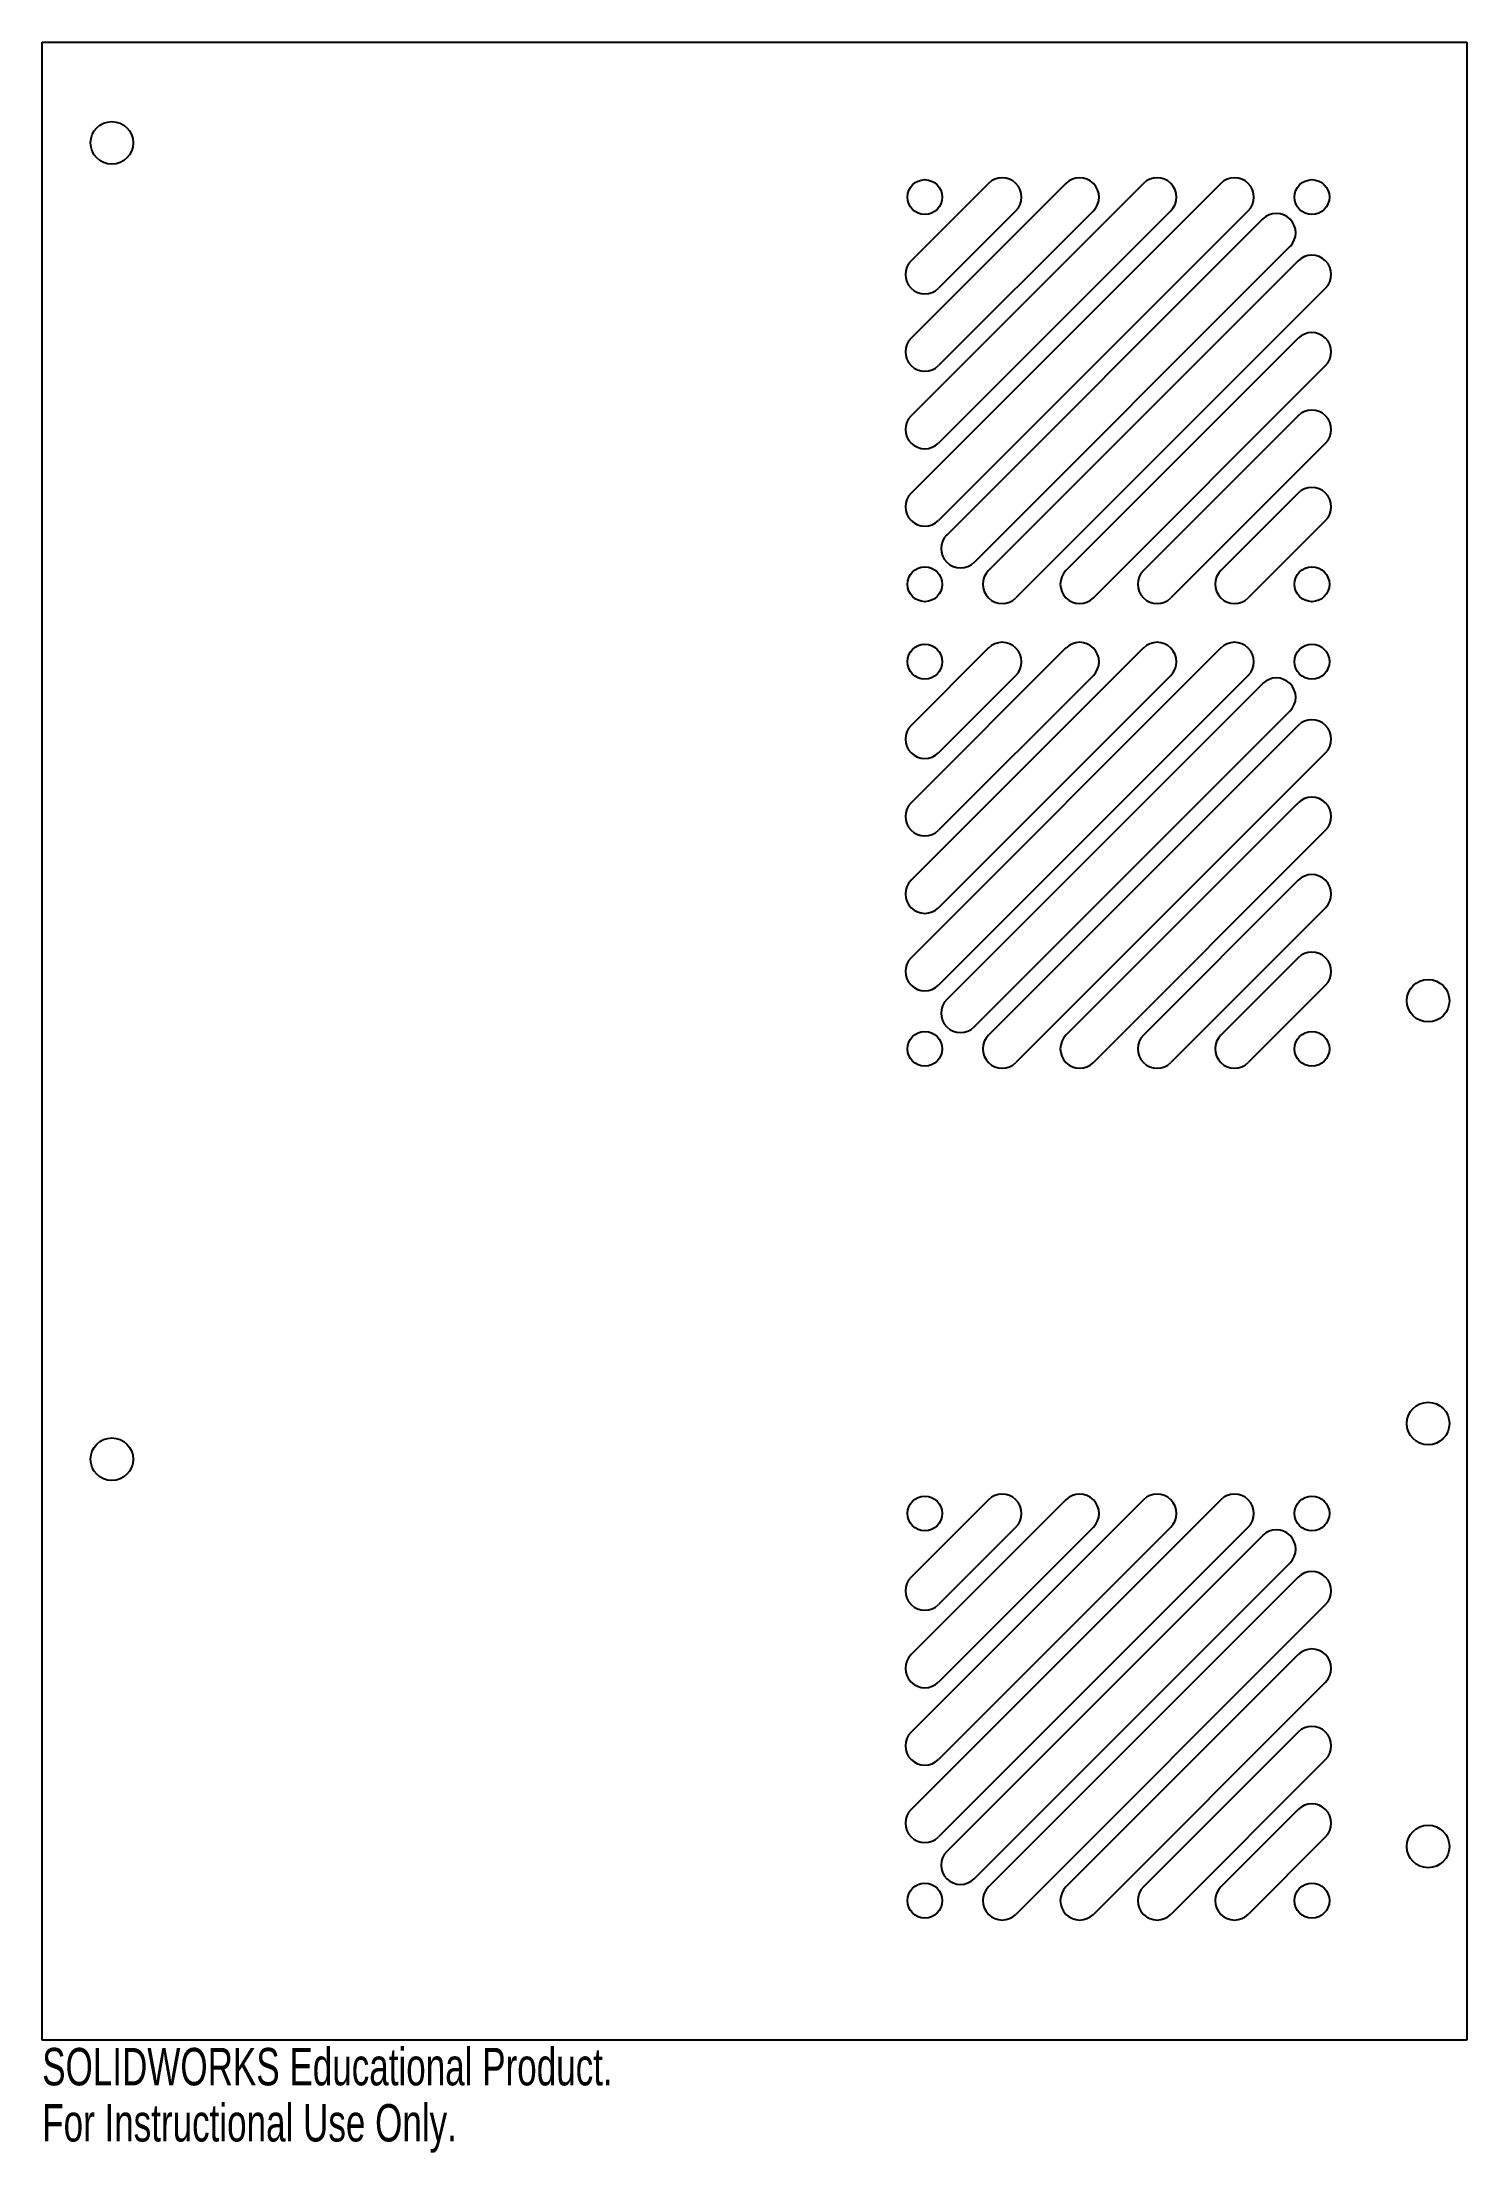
# Model space of a CAD drawing. Header units: millimetres. Extents: x -184 to 0, y -15 to 258.
import ezdxf

# ---------------------------------------------------------------- set-up
doc = ezdxf.new("R2010")
doc.units = ezdxf.units.MM
doc.styles.add('SLDTEXTSTYLE0', font='TXT', dxfattribs={"width": 0.7})

msp = doc.modelspace()

# ---------------------------------------------------------------- linework, layer by layer
at = {"color": 7, "linetype": 'Continuous', "lineweight": 25}
for p, q in [((-184, 0), (-184, 258)), ((-184, 258), (0, 258)), ((0, 258), (0, 0)), ((-61.77, 239.77), (-71.77, 229.77)), ((-41.77, 239.77), (-71.77, 209.77)), ((-51.77, 239.77), (-71.77, 219.77)), ((-31.77, 239.77), (-71.77, 199.77)), ((-58.23, 236.23), (-68.23, 226.23)), ((-38.23, 236.23), (-68.23, 206.23)), ((-48.23, 236.23), (-68.23, 216.23)), ((-28.23, 236.23), (-68.23, 196.23)), ((-67.17, 194.36), (-26.36, 235.17)), ((-63.64, 190.83), (-22.83, 231.64)), ((-21.77, 229.77), (-61.77, 189.77)), ((-18.23, 226.23), (-58.23, 186.23)), ((-51.77, 189.77), (-21.77, 219.77)), ((-48.23, 186.23), (-18.23, 216.23)), ((-21.77, 209.77), (-41.77, 189.77)), ((-18.23, 206.23), (-38.23, 186.23)), ((-21.77, 199.77), (-31.77, 189.77)), ((-18.23, 196.23), (-28.23, 186.23)), ((-61.77, 179.77), (-71.77, 169.77)), ((-41.77, 179.77), (-71.77, 149.77)), ((-51.77, 179.77), (-71.77, 159.77)), ((-31.77, 179.77), (-71.77, 139.77)), ((-58.23, 176.23), (-68.23, 166.23)), ((-38.23, 176.23), (-68.23, 146.23)), ((-48.23, 176.23), (-68.23, 156.23)), ((-28.23, 176.23), (-68.23, 136.23)), ((-67.17, 134.36), (-26.36, 175.17)), ((-63.64, 130.83), (-22.83, 171.64)), ((-21.77, 169.77), (-61.77, 129.77)), ((-18.23, 166.23), (-58.23, 126.23)), ((-51.77, 129.77), (-21.77, 159.77)), ((-48.23, 126.23), (-18.23, 156.23)), ((-21.77, 149.77), (-41.77, 129.77)), ((-18.23, 146.23), (-38.23, 126.23)), ((-21.77, 139.77), (-31.77, 129.77)), ((-18.23, 136.23), (-28.23, 126.23)), ((-61.77, 69.77), (-71.77, 59.77)), ((-41.77, 69.77), (-71.77, 39.77)), ((-51.77, 69.77), (-71.77, 49.77)), ((-31.77, 69.77), (-71.77, 29.77)), ((-58.23, 66.23), (-68.23, 56.23)), ((-38.23, 66.23), (-68.23, 36.23)), ((-48.23, 66.23), (-68.23, 46.23)), ((-28.23, 66.23), (-68.23, 26.23)), ((-67.17, 24.36), (-26.36, 65.17)), ((-63.64, 20.83), (-22.83, 61.64)), ((-21.77, 59.77), (-61.77, 19.77)), ((-18.23, 56.23), (-58.23, 16.23)), ((-51.77, 19.77), (-21.77, 49.77)), ((-48.23, 16.23), (-18.23, 46.23)), ((-21.77, 39.77), (-41.77, 19.77)), ((-18.23, 36.23), (-38.23, 16.23)), ((-21.77, 29.77), (-31.77, 19.77)), ((-18.23, 26.23), (-28.23, 16.23)), ((0, 0), (-184, 0))]:
    msp.add_line(p, q, dxfattribs=at)
for centre, radius in [((-175, 245), 2.75), ((-70, 238), 2.25), ((-20, 238), 2.25), ((-70, 188), 2.25), ((-20, 188), 2.25), ((-70, 178), 2.25), ((-20, 178), 2.25), ((-5, 134.22), 2.75), ((-70, 128), 2.25), ((-20, 128), 2.25), ((-5, 79.61), 2.75), ((-175, 75), 2.75), ((-70, 68), 2.25), ((-20, 68), 2.25), ((-5, 25), 2.75), ((-70, 18), 2.25), ((-20, 18), 2.25)]:
    msp.add_circle(centre, radius, dxfattribs=at)
for centre, start, end in [((-60, 238), 315, 135), ((-50, 238), 315, 135), ((-40, 238), 315, 135), ((-30, 238), 315, 135), ((-24.6, 233.4), 315, 135), ((-70, 228), 135, 315), ((-20, 228), 315, 135), ((-70, 218), 135, 315), ((-20, 218), 315, 135), ((-20, 208), 315, 135), ((-70, 208), 135, 315), ((-70, 198), 135, 315), ((-20, 198), 315, 135), ((-65.4, 192.6), 135, 315), ((-60, 188), 135, 315), ((-50, 188), 135, 315), ((-40, 188), 135, 315), ((-30, 188), 135, 315), ((-60, 178), 315, 135), ((-50, 178), 315, 135), ((-40, 178), 315, 135), ((-30, 178), 315, 135), ((-24.6, 173.4), 315, 135), ((-70, 168), 135, 315), ((-20, 168), 315, 135), ((-70, 158), 135, 315), ((-20, 158), 315, 135), ((-20, 148), 315, 135), ((-70, 148), 135, 315), ((-70, 138), 135, 315), ((-20, 138), 315, 135), ((-65.4, 132.6), 135, 315), ((-60, 128), 135, 315), ((-50, 128), 135, 315), ((-40, 128), 135, 315), ((-30, 128), 135, 315), ((-60, 68), 315, 135), ((-50, 68), 315, 135), ((-40, 68), 315, 135), ((-30, 68), 315, 135), ((-24.6, 63.4), 315, 135), ((-20, 58), 315, 135), ((-70, 58), 135, 315), ((-70, 48), 135, 315), ((-20, 48), 315, 135), ((-70, 38), 135, 315), ((-20, 38), 315, 135), ((-20, 28), 315, 135), ((-70, 28), 135, 315), ((-65.4, 22.6), 135, 315), ((-60, 18), 135, 315), ((-50, 18), 135, 315), ((-40, 18), 135, 315), ((-30, 18), 135, 315)]:
    msp.add_arc(centre, 2.5, start, end, dxfattribs=at)

# ---------------------------------------------------------------- texts
at = {"color": 7, "linetype": 'Continuous', "char_height": 4.8336, "attachment_point": 1, "style": 'SLDTEXTSTYLE0'}
for s, insert in [('SOLIDWORKS Educational Product.', (-184, -1.02)), ('For Instructional Use Only.', (-184, -8.27))]:
    msp.add_mtext(s, dxfattribs=dict(at, insert=insert))

doc.saveas('drawing.dxf')
